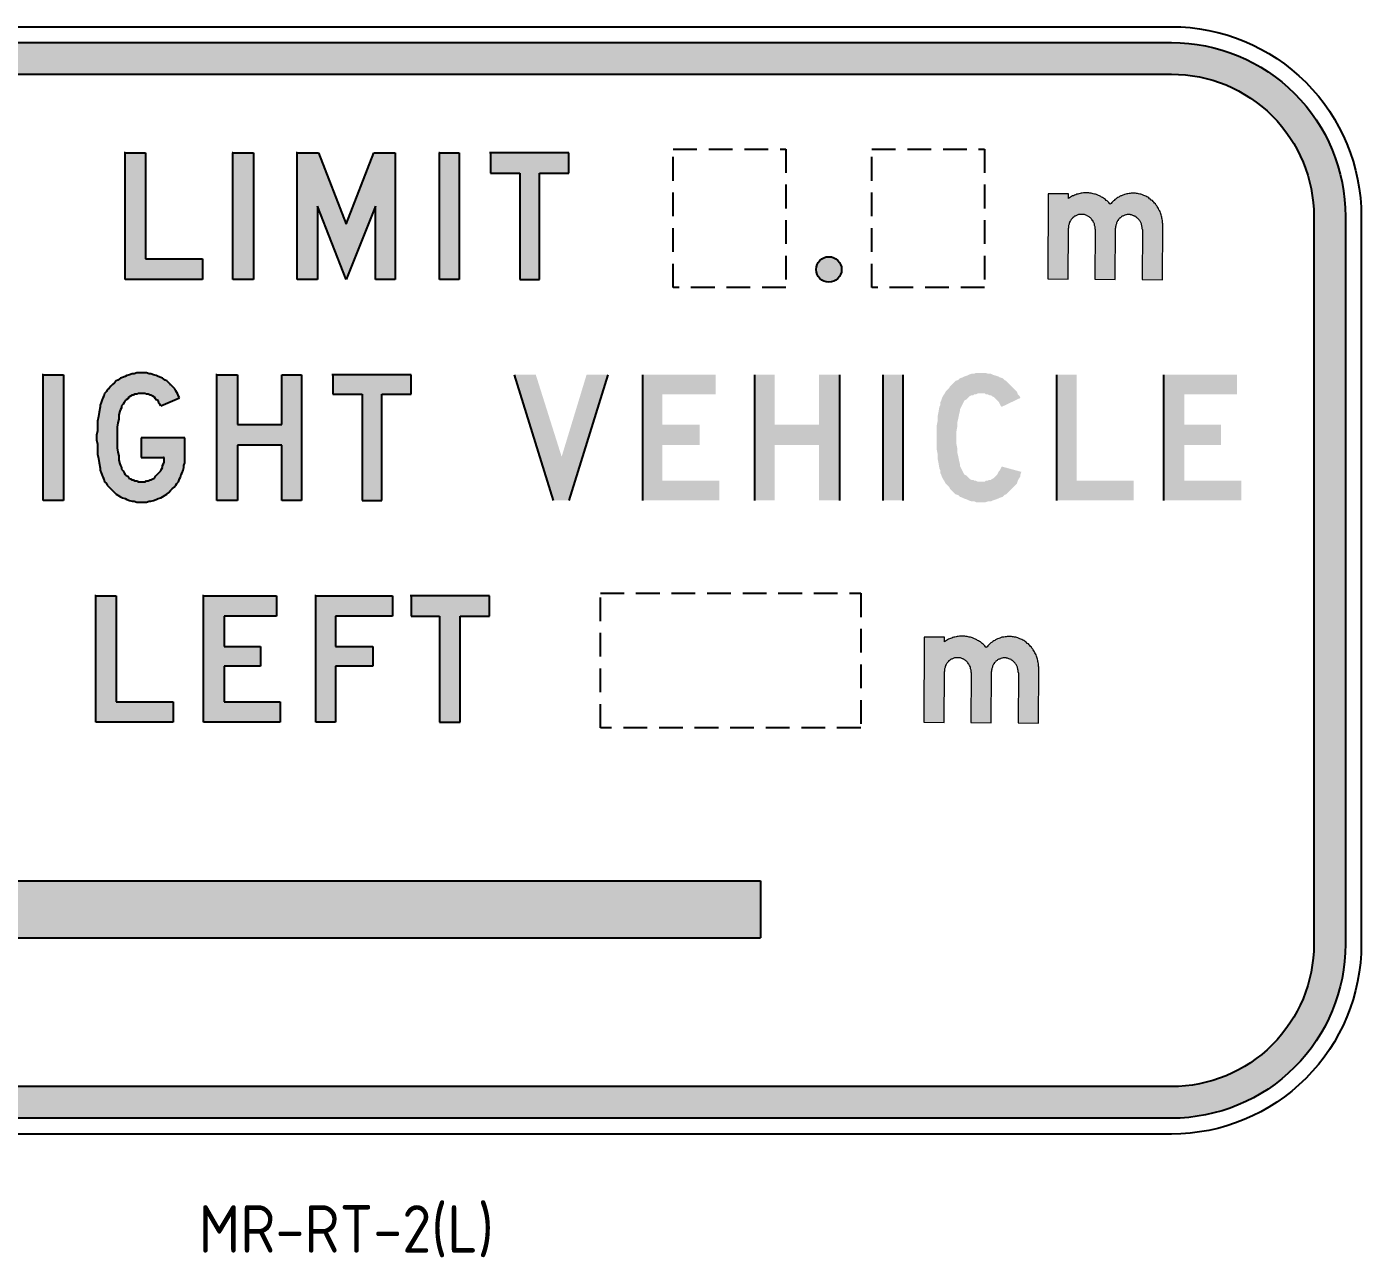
# Model space of a CAD drawing. Extents: x 103 to 239, y 131 to 209.
# Drawn here: x 154.8 to 239.2, y 130.7 to 208.5 of the extents above; entities that cross this region are included whole.
import ezdxf

# ---------------------------------------------------------------- set-up
doc = ezdxf.new("R2010")
doc.units = 0
doc.header["$LTSCALE"] = 12
doc.header["$MEASUREMENT"] = 0
doc.linetypes.add('DASHED', pattern=[0.75, 0.5, -0.25])
doc.layers.get('0').update_dxf_attribs({"linetype": 'CONTINUOUS'})
for name, color, linetype in [('L25', 1, 'CONTINUOUS'), ('L35', 3, 'CONTINUOUS'), ('T25', 1, 'CONTINUOUS')]:
    doc.layers.add(name, color=color, linetype=linetype)
doc.styles.add('ISO', font='iso')

msp = doc.modelspace()

# ---------------------------------------------------------------- hatches: boundary and pattern name
at = {"layer": 'L25'}
h = msp.add_hatch(color=256, dxfattribs=at)
edge = h.paths.add_edge_path()
edge.add_line((238.222, 196.527), (238.222, 150.527))
edge.add_arc((227.222, 150.527), 11, -90, 0, ccw=False)
edge.add_line((227.222, 139.527), (115.222, 139.527))
edge.add_arc((115.222, 150.527), 11, 180, 270, ccw=False)
edge.add_line((104.222, 150.527), (104.222, 196.527))
edge.add_arc((115.222, 196.527), 11, 90, 180, ccw=False)
edge.add_line((115.222, 207.527), (227.222, 207.527))
edge.add_arc((227.222, 196.527), 11, 0, 90, ccw=False)
edge = h.paths.add_edge_path(flags=16)
edge.add_line((236.222, 196.527), (236.222, 150.527))
edge.add_arc((227.222, 150.527), 9, -90, 0, ccw=False)
edge.add_line((227.222, 141.527), (115.222, 141.527))
edge.add_arc((115.222, 150.527), 9, 180, 270, ccw=False)
edge.add_line((106.222, 150.527), (106.222, 196.527))
edge.add_arc((115.222, 196.527), 9, 90, 180, ccw=False)
edge.add_line((115.222, 205.527), (227.222, 205.527))
edge.add_arc((227.222, 196.527), 9, 0, 90, ccw=False)
h = msp.add_hatch(color=256, dxfattribs=at)
h.paths.add_polyline_path([(161.056, 192.555), (165.957, 192.555), (165.957, 193.851), (162.352, 193.851), (162.352, 200.554), (161.056, 200.554)])
h.paths.add_polyline_path([(169.168, 200.554), (167.873, 200.554), (167.873, 192.555), (169.168, 192.555)])
h.paths.add_polyline_path([(171.929, 192.555), (173.224, 192.555), (173.224, 197.174), (175.027, 192.555), (176.886, 197.174), (176.886, 192.555), (178.125, 192.555), (178.125, 200.554), (176.773, 200.554), (175.027, 196.048), (173.281, 200.554), (171.929, 200.554)])
h.paths.add_polyline_path([(180.942, 192.555), (182.182, 192.555), (182.182, 200.554), (180.942, 200.554)])
h.paths.add_polyline_path([(187.252, 199.259), (189.111, 199.259), (189.111, 200.554), (184.153, 200.554), (184.153, 199.259), (186.012, 199.259), (186.012, 192.555), (187.252, 192.555)])
for points in [[(225.384, 195.708), (225.367, 192.545), (226.653, 192.528), (226.67, 195.986), (226.67, 196.056), (226.653, 196.125), (226.653, 196.212), (226.653, 196.282), (226.636, 196.351), (226.618, 196.421), (226.601, 196.49), (226.583, 196.56), (226.566, 196.629), (226.549, 196.699), (226.514, 196.768), (226.497, 196.838), (226.462, 196.907), (226.427, 196.959), (226.392, 197.029), (226.358, 197.098), (226.323, 197.151), (226.288, 197.203), (226.236, 197.272), (226.201, 197.324), (226.149, 197.376), (226.097, 197.429), (226.062, 197.481), (226.01, 197.533), (225.94, 197.568), (225.888, 197.62), (225.836, 197.655), (225.784, 197.707), (225.714, 197.741), (225.662, 197.776), (225.593, 197.811), (225.541, 197.828), (225.471, 197.863), (225.419, 197.88), (225.35, 197.915), (225.28, 197.933), (225.21, 197.95), (225.141, 197.967), (225.071, 197.985), (225.002, 197.985), (224.95, 198.002), (224.88, 198.002), (224.811, 198.002), (224.741, 198.002), (224.672, 198.002), (224.602, 197.985), (224.533, 197.985), (224.463, 197.967), (224.394, 197.967), (224.324, 197.95), (224.255, 197.915), (224.202, 197.898), (224.133, 197.88), (224.063, 197.846), (224.011, 197.828), (223.942, 197.794), (223.89, 197.759), (223.82, 197.724), (223.768, 197.689), (223.716, 197.637), (223.646, 197.602), (223.594, 197.55), (223.542, 197.515), (223.49, 197.463), (223.438, 197.411), (223.403, 197.359), (223.351, 197.307), (223.299, 197.359), (223.264, 197.411), (223.212, 197.463), (223.16, 197.515), (223.09, 197.55), (223.038, 197.602), (222.986, 197.655), (222.916, 197.689), (222.864, 197.724), (222.795, 197.759), (222.743, 197.794), (222.673, 197.828), (222.604, 197.863), (222.551, 197.88), (222.482, 197.915), (222.412, 197.933), (222.343, 197.95), (222.273, 197.967), (222.204, 197.985), (222.134, 198.002), (222.065, 198.002), (221.995, 198.019), (221.926, 198.019), (221.856, 198.019), (221.787, 198.019), (221.717, 198.019), (221.648, 198.019), (221.578, 198.002), (221.509, 198.002), (221.439, 197.985), (221.37, 197.967), (221.3, 197.95), (221.231, 197.933), (221.161, 197.898), (221.092, 197.88), (221.022, 197.846), (220.97, 197.828), (220.9, 197.794), (220.831, 197.759), (220.779, 197.707), (220.709, 197.672), (220.709, 197.967), (219.423, 197.967), (219.406, 192.58), (220.692, 192.562), (220.709, 195.795), (220.709, 195.847), (220.709, 195.899), (220.709, 195.951), (220.727, 196.004), (220.744, 196.038), (220.744, 196.09), (220.761, 196.143), (220.779, 196.177), (220.814, 196.229), (220.831, 196.264), (220.848, 196.299), (220.883, 196.334), (220.918, 196.386), (220.953, 196.421), (220.97, 196.455), (221.005, 196.473), (221.057, 196.507), (221.092, 196.542), (221.126, 196.56), (221.161, 196.577), (221.213, 196.594), (221.248, 196.612), (221.3, 196.629), (221.335, 196.647), (221.387, 196.647), (221.422, 196.664), (221.474, 196.664), (221.526, 196.664), (221.561, 196.664), (221.613, 196.664), (221.665, 196.647), (221.717, 196.647), (221.752, 196.629), (221.804, 196.612), (221.856, 196.594), (221.891, 196.577), (221.926, 196.56), (221.978, 196.525), (222.013, 196.507), (222.047, 196.473), (222.1, 196.438), (222.134, 196.403), (222.169, 196.368), (222.187, 196.334), (222.221, 196.282), (222.256, 196.247), (222.273, 196.212), (222.291, 196.16), (222.326, 196.108), (222.343, 196.073), (222.36, 196.021), (222.36, 195.969), (222.378, 195.917), (222.395, 195.882), (222.395, 195.83), (222.395, 195.778), (222.395, 195.725), (222.378, 192.562), (223.664, 192.545), (223.681, 195.795), (223.681, 195.83), (223.681, 195.882), (223.699, 195.934), (223.699, 195.986), (223.716, 196.021), (223.733, 196.073), (223.751, 196.125), (223.768, 196.16), (223.785, 196.212), (223.803, 196.247), (223.838, 196.282), (223.855, 196.334), (223.89, 196.368), (223.924, 196.403), (223.959, 196.438), (223.994, 196.455), (224.029, 196.49), (224.063, 196.525), (224.098, 196.542), (224.15, 196.56), (224.185, 196.577), (224.237, 196.594), (224.272, 196.612), (224.324, 196.629), (224.359, 196.629), (224.411, 196.647), (224.463, 196.647), (224.498, 196.647), (224.55, 196.647), (224.602, 196.647), (224.637, 196.629), (224.689, 196.629), (224.741, 196.612), (224.776, 196.594), (224.828, 196.577), (224.863, 196.56), (224.915, 196.542), (224.95, 196.507), (225.002, 196.49), (225.037, 196.455), (225.071, 196.421), (225.106, 196.386), (225.141, 196.351), (225.176, 196.316), (225.193, 196.282), (225.228, 196.229), (225.263, 196.195), (225.28, 196.143), (225.297, 196.108), (225.315, 196.056), (225.332, 196.004), (225.35, 195.951), (225.35, 195.899), (225.367, 195.864), (225.367, 195.812), (225.367, 195.76)], [(228.034, 183.373), (228.034, 185.288), (231.358, 185.288), (231.358, 186.527), (226.739, 186.527), (226.739, 178.584), (231.64, 178.584), (231.64, 179.823), (228.034, 179.823), (228.034, 182.077), (230.344, 182.077), (230.344, 183.373)], [(217.544, 167.685), (217.526, 164.522), (218.812, 164.505), (218.83, 167.963), (218.83, 168.033), (218.812, 168.102), (218.812, 168.189), (218.812, 168.259), (218.795, 168.328), (218.778, 168.398), (218.76, 168.467), (218.743, 168.537), (218.726, 168.606), (218.708, 168.676), (218.673, 168.745), (218.656, 168.815), (218.621, 168.885), (218.586, 168.937), (218.552, 169.006), (218.517, 169.076), (218.482, 169.128), (218.447, 169.18), (218.395, 169.249), (218.361, 169.302), (218.308, 169.354), (218.256, 169.406), (218.222, 169.458), (218.169, 169.51), (218.1, 169.545), (218.048, 169.597), (217.996, 169.632), (217.943, 169.684), (217.874, 169.719), (217.822, 169.753), (217.752, 169.788), (217.7, 169.806), (217.631, 169.84), (217.578, 169.858), (217.509, 169.893), (217.439, 169.91), (217.37, 169.927), (217.3, 169.945), (217.231, 169.962), (217.161, 169.962), (217.109, 169.979), (217.04, 169.979), (216.97, 169.979), (216.901, 169.979), (216.831, 169.979), (216.762, 169.962), (216.692, 169.962), (216.623, 169.945), (216.553, 169.945), (216.484, 169.927), (216.414, 169.893), (216.362, 169.875), (216.292, 169.858), (216.223, 169.823), (216.171, 169.806), (216.101, 169.771), (216.049, 169.736), (215.98, 169.701), (215.927, 169.667), (215.875, 169.614), (215.806, 169.58), (215.754, 169.528), (215.702, 169.493), (215.649, 169.441), (215.597, 169.389), (215.562, 169.336), (215.51, 169.284), (215.458, 169.336), (215.423, 169.389), (215.371, 169.441), (215.319, 169.493), (215.25, 169.528), (215.198, 169.58), (215.145, 169.632), (215.076, 169.667), (215.024, 169.701), (214.954, 169.736), (214.902, 169.771), (214.833, 169.806), (214.763, 169.84), (214.711, 169.858), (214.641, 169.893), (214.572, 169.91), (214.502, 169.927), (214.433, 169.945), (214.363, 169.962), (214.294, 169.979), (214.224, 169.979), (214.155, 169.997), (214.085, 169.997), (214.016, 169.997), (213.946, 169.997), (213.877, 169.997), (213.807, 169.997), (213.738, 169.979), (213.668, 169.979), (213.599, 169.962), (213.529, 169.945), (213.46, 169.927), (213.39, 169.91), (213.321, 169.875), (213.251, 169.858), (213.182, 169.823), (213.129, 169.806), (213.06, 169.771), (212.99, 169.736), (212.938, 169.684), (212.869, 169.649), (212.869, 169.945), (211.583, 169.945), (211.565, 164.557), (212.851, 164.54), (212.869, 167.772), (212.869, 167.824), (212.869, 167.877), (212.869, 167.929), (212.886, 167.981), (212.903, 168.016), (212.903, 168.068), (212.921, 168.12), (212.938, 168.155), (212.973, 168.207), (212.99, 168.242), (213.008, 168.276), (213.043, 168.311), (213.077, 168.363), (213.112, 168.398), (213.129, 168.433), (213.164, 168.45), (213.216, 168.485), (213.251, 168.52), (213.286, 168.537), (213.321, 168.554), (213.373, 168.572), (213.407, 168.589), (213.46, 168.606), (213.494, 168.624), (213.547, 168.624), (213.581, 168.641), (213.633, 168.641), (213.686, 168.641), (213.72, 168.641), (213.772, 168.641), (213.825, 168.624), (213.877, 168.624), (213.911, 168.606), (213.964, 168.589), (214.016, 168.572), (214.051, 168.554), (214.085, 168.537), (214.137, 168.502), (214.172, 168.485), (214.207, 168.45), (214.259, 168.415), (214.294, 168.381), (214.329, 168.346), (214.346, 168.311), (214.381, 168.259), (214.415, 168.224), (214.433, 168.189), (214.45, 168.137), (214.485, 168.085), (214.502, 168.05), (214.52, 167.998), (214.52, 167.946), (214.537, 167.894), (214.555, 167.859), (214.555, 167.807), (214.555, 167.755), (214.555, 167.703), (214.537, 164.54), (215.823, 164.522), (215.841, 167.772), (215.841, 167.807), (215.841, 167.859), (215.858, 167.911), (215.858, 167.963), (215.875, 167.998), (215.893, 168.05), (215.91, 168.102), (215.927, 168.137), (215.945, 168.189), (215.962, 168.224), (215.997, 168.259), (216.014, 168.311), (216.049, 168.346), (216.084, 168.381), (216.119, 168.415), (216.153, 168.433), (216.188, 168.467), (216.223, 168.502), (216.258, 168.52), (216.31, 168.537), (216.345, 168.554), (216.397, 168.572), (216.431, 168.589), (216.484, 168.606), (216.518, 168.606), (216.57, 168.624), (216.623, 168.624), (216.657, 168.624), (216.71, 168.624), (216.762, 168.624), (216.796, 168.606), (216.849, 168.606), (216.901, 168.589), (216.935, 168.572), (216.988, 168.554), (217.022, 168.537), (217.074, 168.52), (217.109, 168.485), (217.161, 168.467), (217.196, 168.433), (217.231, 168.398), (217.266, 168.363), (217.3, 168.328), (217.335, 168.294), (217.353, 168.259), (217.387, 168.207), (217.422, 168.172), (217.439, 168.12), (217.457, 168.085), (217.474, 168.033), (217.492, 167.981), (217.509, 167.929), (217.509, 167.877), (217.526, 167.842), (217.526, 167.79), (217.526, 167.738)]]:
    msp.add_hatch(color=256, dxfattribs=at).paths.add_polyline_path(points)
h = msp.add_hatch(color=256, dxfattribs=at)
edge = h.paths.add_edge_path()
edge.add_arc((205.554, 193.181), 0.805, 0, 360)
h = msp.add_hatch(color=256, dxfattribs=at)
h.paths.add_polyline_path([(157.167, 186.527), (155.871, 186.527), (155.871, 178.584), (157.167, 178.584)])
h.paths.add_polyline_path([(160.547, 182.415), (160.547, 182.697), (160.547, 182.922), (160.547, 183.204), (160.603, 183.485), (160.659, 183.711), (160.659, 183.992), (160.716, 184.218), (160.772, 184.33), (160.828, 184.443), (160.828, 184.556), (160.941, 184.668), (160.997, 184.781), (161.054, 184.894), (161.11, 184.95), (161.223, 185.006), (161.279, 185.119), (161.392, 185.175), (161.504, 185.232), (161.561, 185.232), (161.673, 185.288), (161.786, 185.288), (161.899, 185.344), (162.011, 185.344), (162.068, 185.344), (162.18, 185.344), (162.293, 185.344), (162.406, 185.288), (162.518, 185.288), (162.631, 185.232), (162.687, 185.232), (162.8, 185.175), (162.913, 185.119), (162.969, 185.006), (163.025, 184.95), (163.138, 184.894), (163.194, 184.781), (163.194, 184.725), (163.251, 184.668), (163.307, 184.556), (164.49, 185.063), (164.434, 185.175), (164.377, 185.288), (164.321, 185.401), (164.265, 185.513), (164.208, 185.626), (164.096, 185.739), (164.039, 185.795), (163.927, 185.908), (163.814, 186.02), (163.701, 186.133), (163.589, 186.189), (163.42, 186.302), (163.307, 186.358), (163.138, 186.415), (163.025, 186.471), (162.856, 186.527), (162.687, 186.584), (162.575, 186.584), (162.406, 186.64), (162.237, 186.64), (162.068, 186.64), (161.955, 186.64), (161.786, 186.64), (161.617, 186.584), (161.504, 186.584), (161.335, 186.527), (161.166, 186.471), (161.054, 186.415), (160.885, 186.358), (160.772, 186.302), (160.603, 186.189), (160.49, 186.133), (160.378, 186.02), (160.265, 185.908), (160.152, 185.795), (160.04, 185.682), (159.927, 185.57), (159.871, 185.457), (159.758, 185.344), (159.702, 185.175), (159.645, 185.063), (159.589, 184.894), (159.533, 184.781), (159.476, 184.612), (159.476, 184.499), (159.42, 184.161), (159.364, 183.88), (159.307, 183.598), (159.307, 183.316), (159.307, 182.978), (159.251, 182.697), (159.251, 182.415), (159.307, 182.133), (159.307, 181.795), (159.307, 181.514), (159.364, 181.232), (159.42, 180.95), (159.476, 180.612), (159.476, 180.499), (159.533, 180.33), (159.589, 180.218), (159.645, 180.049), (159.702, 179.936), (159.758, 179.767), (159.871, 179.654), (159.927, 179.542), (160.04, 179.429), (160.152, 179.316), (160.265, 179.204), (160.378, 179.091), (160.49, 178.978), (160.603, 178.922), (160.772, 178.809), (160.885, 178.753), (161.054, 178.697), (161.166, 178.64), (161.335, 178.584), (161.504, 178.528), (161.617, 178.528), (161.786, 178.471), (161.955, 178.471), (162.068, 178.471), (162.237, 178.471), (162.406, 178.471), (162.575, 178.528), (162.687, 178.528), (162.856, 178.584), (163.025, 178.64), (163.138, 178.697), (163.307, 178.753), (163.42, 178.809), (163.589, 178.922), (163.701, 178.978), (163.814, 179.091), (163.927, 179.204), (164.039, 179.316), (164.152, 179.429), (164.265, 179.542), (164.321, 179.654), (164.434, 179.767), (164.49, 179.936), (164.546, 180.049), (164.603, 180.218), (164.659, 180.33), (164.715, 180.499), (164.772, 180.668), (164.772, 180.781), (164.828, 180.95), (164.828, 182.528), (162.068, 182.528), (162.068, 181.288), (163.532, 181.288), (163.532, 181.176), (163.532, 181.007), (163.476, 180.894), (163.42, 180.781), (163.42, 180.668), (163.363, 180.556), (163.307, 180.443), (163.194, 180.33), (163.138, 180.274), (163.025, 180.161), (162.969, 180.105), (162.913, 179.992), (162.8, 179.936), (162.687, 179.88), (162.631, 179.88), (162.518, 179.823), (162.406, 179.823), (162.293, 179.767), (162.18, 179.767), (162.068, 179.767), (162.011, 179.767), (161.899, 179.767), (161.786, 179.823), (161.673, 179.823), (161.561, 179.88), (161.504, 179.88), (161.392, 179.936), (161.279, 179.992), (161.223, 180.105), (161.11, 180.161), (161.054, 180.218), (160.997, 180.33), (160.941, 180.443), (160.828, 180.556), (160.828, 180.668), (160.772, 180.781), (160.716, 180.894), (160.659, 181.119), (160.659, 181.401), (160.603, 181.626), (160.547, 181.908), (160.547, 182.19)])
h.paths.add_polyline_path([(172.208, 186.527), (170.968, 186.527), (170.968, 183.373), (168.152, 183.373), (168.152, 186.527), (166.856, 186.527), (166.856, 178.584), (168.152, 178.584), (168.152, 182.077), (170.968, 182.077), (170.968, 178.584), (172.208, 178.584)])
h.paths.add_polyline_path([(179.137, 186.527), (174.179, 186.527), (174.179, 185.288), (176.038, 185.288), (176.038, 178.584), (177.278, 178.584), (177.278, 185.288), (179.137, 185.288)])
h = msp.add_hatch(color=256, dxfattribs=at)
h.paths.add_polyline_path([(191.586, 186.527), (190.234, 186.527), (188.657, 181.345), (187.023, 186.527), (185.671, 186.527), (188.15, 178.584), (189.108, 178.584)])
h.paths.add_polyline_path([(197.389, 183.373), (195.023, 183.373), (195.023, 185.288), (198.403, 185.288), (198.403, 186.527), (193.783, 186.527), (193.783, 178.584), (198.628, 178.584), (198.628, 179.823), (195.023, 179.823), (195.023, 182.077), (197.389, 182.077)])
h.paths.add_polyline_path([(206.233, 186.527), (204.938, 186.527), (204.938, 183.373), (202.121, 183.373), (202.121, 186.527), (200.881, 186.527), (200.881, 178.584), (202.121, 178.584), (202.121, 182.077), (204.938, 182.077), (204.938, 178.584), (206.233, 178.584)])
h.paths.add_polyline_path([(210.233, 186.527), (208.994, 186.527), (208.994, 178.584), (210.233, 178.584)])
h.paths.add_polyline_path([(213.613, 182.415), (213.613, 182.697), (213.613, 182.922), (213.669, 183.204), (213.669, 183.485), (213.726, 183.711), (213.782, 183.992), (213.838, 184.218), (213.838, 184.33), (213.895, 184.443), (213.951, 184.556), (214.007, 184.668), (214.064, 184.781), (214.12, 184.894), (214.233, 184.95), (214.289, 185.006), (214.402, 185.119), (214.458, 185.175), (214.571, 185.232), (214.683, 185.232), (214.74, 185.288), (214.852, 185.288), (214.965, 185.344), (215.078, 185.344), (215.19, 185.344), (215.303, 185.344), (215.416, 185.344), (215.472, 185.288), (215.585, 185.288), (215.697, 185.232), (215.81, 185.232), (215.866, 185.175), (215.979, 185.119), (216.092, 185.006), (216.148, 184.95), (216.204, 184.894), (216.317, 184.781), (216.373, 184.668), (216.43, 184.556), (216.486, 184.499), (217.669, 185.063), (217.613, 185.175), (217.5, 185.288), (217.444, 185.457), (217.331, 185.57), (217.218, 185.682), (217.106, 185.795), (216.993, 185.908), (216.88, 186.02), (216.768, 186.133), (216.655, 186.189), (216.542, 186.302), (216.373, 186.358), (216.261, 186.415), (216.092, 186.471), (215.923, 186.527), (215.81, 186.584), (215.641, 186.584), (215.472, 186.64), (215.359, 186.64), (215.19, 186.64), (215.021, 186.64), (214.852, 186.64), (214.74, 186.584), (214.571, 186.584), (214.402, 186.527), (214.289, 186.471), (214.12, 186.415), (214.007, 186.358), (213.838, 186.302), (213.726, 186.189), (213.557, 186.133), (213.444, 186.02), (213.331, 185.908), (213.219, 185.795), (213.162, 185.682), (213.05, 185.57), (212.937, 185.457), (212.881, 185.344), (212.768, 185.175), (212.712, 185.063), (212.655, 184.894), (212.599, 184.781), (212.599, 184.612), (212.543, 184.499), (212.486, 184.161), (212.43, 183.88), (212.43, 183.598), (212.374, 183.316), (212.374, 182.978), (212.374, 182.697), (212.374, 182.415), (212.374, 182.133), (212.374, 181.795), (212.43, 181.514), (212.43, 181.232), (212.486, 180.95), (212.543, 180.612), (212.599, 180.499), (212.599, 180.33), (212.655, 180.218), (212.712, 180.049), (212.768, 179.936), (212.881, 179.767), (212.937, 179.654), (213.05, 179.542), (213.162, 179.429), (213.219, 179.316), (213.331, 179.204), (213.444, 179.091), (213.557, 178.978), (213.726, 178.922), (213.838, 178.809), (214.007, 178.753), (214.12, 178.697), (214.289, 178.64), (214.402, 178.584), (214.571, 178.528), (214.74, 178.528), (214.852, 178.471), (215.021, 178.471), (215.19, 178.471), (215.359, 178.471), (215.472, 178.471), (215.641, 178.528), (215.81, 178.528), (215.923, 178.584), (216.092, 178.64), (216.261, 178.697), (216.373, 178.753), (216.542, 178.809), (216.655, 178.922), (216.768, 178.978), (216.88, 179.091), (216.993, 179.204), (217.106, 179.316), (217.218, 179.429), (217.331, 179.542), (217.444, 179.654), (217.5, 179.823), (217.556, 179.936), (217.669, 180.105), (217.669, 180.218), (217.725, 180.387), (216.486, 180.725), (216.43, 180.612), (216.373, 180.499), (216.317, 180.443), (216.261, 180.33), (216.204, 180.218), (216.148, 180.161), (216.092, 180.105), (215.979, 179.992), (215.866, 179.936), (215.81, 179.88), (215.697, 179.88), (215.585, 179.823), (215.472, 179.823), (215.416, 179.767), (215.303, 179.767), (215.19, 179.767), (215.078, 179.767), (214.965, 179.767), (214.852, 179.823), (214.74, 179.823), (214.683, 179.88), (214.571, 179.88), (214.458, 179.936), (214.402, 179.992), (214.289, 180.105), (214.233, 180.161), (214.12, 180.218), (214.064, 180.33), (214.007, 180.443), (213.951, 180.556), (213.895, 180.668), (213.838, 180.781), (213.838, 180.894), (213.782, 181.119), (213.726, 181.401), (213.669, 181.626), (213.669, 181.908), (213.613, 182.19)])
h.paths.add_polyline_path([(221.218, 186.527), (219.979, 186.527), (219.979, 178.584), (224.823, 178.584), (224.823, 179.823), (221.218, 179.823)])
h = msp.add_hatch(color=256, dxfattribs=at)
h.paths.add_polyline_path([(159.195, 164.557), (164.096, 164.557), (164.096, 165.853), (160.49, 165.853), (160.49, 172.556), (159.195, 172.556)])
h.paths.add_polyline_path([(167.307, 168.106), (169.616, 168.106), (169.616, 169.345), (167.307, 169.345), (167.307, 171.261), (170.63, 171.261), (170.63, 172.556), (166.011, 172.556), (166.011, 164.557), (170.856, 164.557), (170.856, 165.853), (167.307, 165.853)])
h.paths.add_polyline_path([(176.714, 168.106), (176.714, 169.345), (174.348, 169.345), (174.348, 171.261), (177.954, 171.261), (177.954, 172.556), (173.109, 172.556), (173.109, 164.557), (174.348, 164.557), (174.348, 168.106)])
h.paths.add_polyline_path([(182.235, 171.261), (184.094, 171.261), (184.094, 172.556), (179.137, 172.556), (179.137, 171.261), (180.939, 171.261), (180.939, 164.557), (182.235, 164.557)])
h = msp.add_hatch(color=256, dxfattribs=at)
edge = h.paths.add_edge_path()
edge.add_line((150.822, 154.527), (201.222, 154.527))
edge.add_line((201.222, 154.527), (201.222, 150.927))
edge.add_line((201.222, 150.927), (150.822, 150.927))
edge.add_line((150.822, 150.927), (151.998, 146.429))
edge.add_arc((151.302, 146.247), 0.72, -124.69515, 14.65935, ccw=False)
edge.add_line((150.892, 145.655), (141.532, 152.135))
edge.add_arc((141.942, 152.727), 0.72, 124.69515, 235.30485, ccw=False)
edge.add_line((141.532, 153.319), (150.892, 159.799))
edge.add_arc((151.302, 159.207), 0.72, -14.65935, 124.69515, ccw=False)
edge.add_line((151.998, 159.025), (150.822, 154.527))

# ---------------------------------------------------------------- linework, layer by layer
at = {"color": 3}
for p, q in [((161.056, 200.554), (161, 200.554)), ((161.056, 192.555), (161.056, 200.554)), ((161.056, 200.554), (162.352, 200.554)), ((162.352, 200.554), (162.352, 193.851)), ((167.873, 200.554), (167.816, 200.554)), ((167.873, 192.555), (167.873, 200.554)), ((167.873, 200.554), (169.168, 200.554)), ((169.168, 200.554), (169.168, 192.555)), ((171.929, 200.554), (171.872, 200.554)), ((171.929, 192.555), (171.929, 200.554)), ((171.929, 200.554), (173.281, 200.554)), ((173.281, 200.554), (175.027, 196.048)), ((175.027, 196.048), (176.773, 200.554)), ((176.773, 200.554), (178.125, 200.554)), ((178.125, 200.554), (178.125, 192.555)), ((180.942, 200.554), (180.886, 200.554)), ((180.942, 192.555), (180.942, 200.554)), ((180.942, 200.554), (182.182, 200.554)), ((182.182, 200.554), (182.182, 192.555)), ((184.153, 200.554), (184.097, 200.554)), ((189.111, 200.554), (184.153, 200.554)), ((184.153, 200.554), (184.153, 199.259)), ((189.111, 199.259), (189.111, 200.554)), ((184.153, 199.259), (186.012, 199.259)), ((186.012, 199.259), (186.012, 192.555)), ((187.252, 199.259), (189.111, 199.259)), ((187.252, 192.555), (187.252, 199.259)), ((175.027, 192.555), (173.224, 197.174)), ((173.224, 197.174), (173.224, 192.555)), ((176.886, 197.174), (175.027, 192.555)), ((176.886, 192.555), (176.886, 197.174)), ((162.352, 193.851), (165.957, 193.851)), ((165.957, 193.851), (165.957, 192.555)), ((165.957, 192.555), (161.056, 192.555)), ((169.168, 192.555), (167.873, 192.555)), ((173.224, 192.555), (171.929, 192.555)), ((178.125, 192.555), (176.886, 192.555)), ((182.182, 192.555), (180.942, 192.555)), ((186.012, 192.555), (187.252, 192.555)), ((155.871, 186.527), (155.815, 186.527)), ((155.871, 178.584), (155.871, 186.527)), ((155.871, 186.527), (157.167, 186.527)), ((157.167, 186.527), (157.167, 178.584)), ((161.335, 186.527), (161.166, 186.471)), ((161.504, 186.584), (161.335, 186.527)), ((161.617, 186.584), (161.504, 186.584)), ((161.786, 186.64), (161.617, 186.584)), ((161.955, 186.64), (161.786, 186.64)), ((162.068, 186.64), (161.955, 186.64)), ((162.068, 186.64), (162.011, 186.64)), ((162.237, 186.64), (162.068, 186.64)), ((162.406, 186.64), (162.237, 186.64)), ((162.575, 186.584), (162.406, 186.64)), ((162.687, 186.584), (162.575, 186.584)), ((162.856, 186.527), (162.687, 186.584)), ((163.025, 186.471), (162.856, 186.527)), ((166.856, 186.527), (166.8, 186.527)), ((166.856, 178.584), (166.856, 186.527)), ((166.856, 186.527), (168.152, 186.527)), ((168.152, 186.527), (168.152, 183.373)), ((170.968, 183.373), (170.968, 186.527)), ((170.968, 186.527), (172.208, 186.527)), ((172.208, 186.527), (172.208, 178.584)), ((174.179, 186.527), (174.123, 186.527)), ((179.137, 186.527), (174.179, 186.527)), ((174.179, 186.527), (174.179, 185.288)), ((179.137, 185.288), (179.137, 186.527)), ((188.15, 178.584), (185.671, 186.527)), ((191.586, 186.527), (189.108, 178.584)), ((193.783, 178.584), (193.783, 186.527)), ((200.881, 178.584), (200.881, 186.527)), ((206.233, 186.527), (206.233, 178.584)), ((208.994, 178.584), (208.994, 186.527)), ((210.233, 186.527), (210.233, 178.584)), ((219.979, 178.584), (219.979, 186.527)), ((226.739, 178.584), (226.739, 186.527)), ((160.04, 185.682), (159.927, 185.57)), ((160.152, 185.795), (160.04, 185.682)), ((160.265, 185.908), (160.152, 185.795)), ((160.378, 186.02), (160.265, 185.908)), ((160.49, 186.133), (160.378, 186.02)), ((160.603, 186.189), (160.49, 186.133)), ((160.772, 186.302), (160.603, 186.189)), ((160.885, 186.358), (160.772, 186.302)), ((161.054, 186.415), (160.885, 186.358)), ((161.166, 186.471), (161.054, 186.415)), ((163.138, 186.415), (163.025, 186.471)), ((163.307, 186.358), (163.138, 186.415)), ((163.42, 186.302), (163.307, 186.358)), ((163.589, 186.189), (163.42, 186.302)), ((163.701, 186.133), (163.589, 186.189)), ((163.814, 186.02), (163.701, 186.133)), ((163.927, 185.908), (163.814, 186.02)), ((163.927, 185.908), (163.87, 185.908)), ((164.039, 185.795), (163.927, 185.908)), ((164.096, 185.739), (164.039, 185.795)), ((164.208, 185.626), (164.096, 185.739)), ((159.589, 184.894), (159.533, 184.781)), ((159.645, 185.063), (159.589, 184.894)), ((159.702, 185.175), (159.645, 185.063)), ((159.758, 185.344), (159.702, 185.175)), ((159.871, 185.457), (159.758, 185.344)), ((159.927, 185.57), (159.871, 185.457)), ((161.054, 184.894), (160.997, 184.781)), ((161.11, 184.95), (161.054, 184.894)), ((161.223, 185.006), (161.11, 184.95)), ((161.279, 185.119), (161.223, 185.006)), ((161.392, 185.175), (161.279, 185.119)), ((161.504, 185.232), (161.392, 185.175)), ((161.561, 185.232), (161.504, 185.232)), ((161.673, 185.288), (161.561, 185.232)), ((161.786, 185.288), (161.673, 185.288)), ((161.899, 185.344), (161.786, 185.288)), ((162.011, 185.344), (161.899, 185.344)), ((162.068, 185.344), (162.011, 185.344)), ((162.068, 185.344), (162.011, 185.344)), ((162.18, 185.344), (162.068, 185.344)), ((162.293, 185.344), (162.18, 185.344)), ((162.406, 185.288), (162.293, 185.344)), ((162.518, 185.288), (162.406, 185.288)), ((162.631, 185.232), (162.518, 185.288)), ((162.687, 185.232), (162.631, 185.232)), ((162.8, 185.175), (162.687, 185.232)), ((162.913, 185.119), (162.8, 185.175)), ((162.969, 185.006), (162.913, 185.119)), ((163.025, 184.95), (162.969, 185.006)), ((163.025, 184.95), (162.969, 184.95)), ((163.138, 184.894), (163.025, 184.95)), ((163.194, 184.781), (163.138, 184.894)), ((163.307, 184.556), (164.49, 185.063)), ((164.265, 185.513), (164.208, 185.626)), ((164.321, 185.401), (164.265, 185.513)), ((164.377, 185.288), (164.321, 185.401)), ((164.434, 185.175), (164.377, 185.288)), ((164.49, 185.063), (164.434, 185.175)), ((164.49, 185.063), (164.434, 185.063)), ((174.179, 185.288), (176.038, 185.288)), ((176.038, 185.288), (176.038, 178.584)), ((177.278, 178.584), (177.278, 185.288)), ((177.278, 185.288), (179.137, 185.288)), ((159.42, 184.161), (159.364, 183.88)), ((159.476, 184.499), (159.42, 184.161)), ((159.533, 184.781), (159.476, 184.612)), ((159.476, 184.612), (159.476, 184.499)), ((160.716, 184.218), (160.659, 183.992)), ((160.659, 183.992), (160.659, 183.711)), ((160.772, 184.33), (160.716, 184.218)), ((160.828, 184.443), (160.772, 184.33)), ((160.941, 184.668), (160.828, 184.556)), ((160.828, 184.556), (160.828, 184.443)), ((160.997, 184.781), (160.941, 184.668)), ((163.194, 184.725), (163.194, 184.781)), ((163.251, 184.668), (163.194, 184.725)), ((163.307, 184.556), (163.251, 184.668)), ((159.364, 183.88), (159.307, 183.598)), ((159.307, 183.598), (159.307, 183.316)), ((159.307, 183.316), (159.307, 182.978)), ((160.603, 183.485), (160.547, 183.204)), ((160.547, 183.204), (160.547, 182.922)), ((160.659, 183.711), (160.603, 183.485)), ((168.152, 183.373), (170.968, 183.373)), ((159.307, 182.978), (159.251, 182.697)), ((159.251, 182.697), (159.251, 182.415)), ((159.251, 182.415), (159.307, 182.133)), ((160.547, 182.922), (160.547, 182.697)), ((160.547, 182.697), (160.547, 182.415)), ((160.547, 182.415), (160.547, 182.19)), ((164.828, 182.528), (162.068, 182.528)), ((162.068, 182.528), (162.068, 181.288)), ((164.828, 180.95), (164.828, 182.528)), ((159.307, 182.133), (159.307, 181.795)), ((159.307, 181.795), (159.307, 181.514)), ((159.307, 181.514), (159.364, 181.232)), ((160.547, 182.19), (160.547, 181.908)), ((160.547, 181.908), (160.603, 181.626)), ((160.603, 181.626), (160.659, 181.401)), ((168.152, 182.077), (168.152, 178.584)), ((170.968, 182.077), (168.152, 182.077)), ((170.968, 178.584), (170.968, 182.077)), ((159.364, 181.232), (159.42, 180.95)), ((159.42, 180.95), (159.476, 180.612)), ((159.476, 180.612), (159.476, 180.499)), ((160.659, 181.401), (160.659, 181.119)), ((160.659, 181.119), (160.716, 180.894)), ((160.716, 180.894), (160.772, 180.781)), ((160.772, 180.781), (160.828, 180.668)), ((160.828, 180.668), (160.828, 180.556)), ((162.068, 181.288), (163.532, 181.288)), ((163.363, 180.556), (163.42, 180.668)), ((163.42, 180.781), (163.476, 180.894)), ((163.42, 180.668), (163.42, 180.781)), ((163.532, 181.288), (163.476, 181.288)), ((163.532, 181.288), (163.476, 181.288)), ((163.476, 180.894), (163.532, 181.007)), ((163.532, 181.176), (163.532, 181.288)), ((163.532, 181.007), (163.532, 181.176)), ((164.715, 180.499), (164.772, 180.668)), ((164.772, 180.781), (164.828, 180.95)), ((164.772, 180.668), (164.772, 180.781)), ((159.476, 180.499), (159.533, 180.33)), ((159.533, 180.33), (159.589, 180.218)), ((159.589, 180.218), (159.645, 180.049)), ((159.645, 180.049), (159.702, 179.936)), ((159.702, 179.936), (159.758, 179.767)), ((159.758, 179.767), (159.871, 179.654)), ((160.828, 180.556), (160.941, 180.443)), ((160.941, 180.443), (160.997, 180.33)), ((160.997, 180.33), (161.054, 180.218)), ((161.054, 180.218), (161.11, 180.161)), ((161.11, 180.161), (161.223, 180.105)), ((161.223, 180.105), (161.279, 179.992)), ((161.279, 179.992), (161.392, 179.936)), ((161.392, 179.936), (161.504, 179.88)), ((161.504, 179.88), (161.561, 179.88)), ((161.561, 179.88), (161.673, 179.823)), ((161.673, 179.823), (161.786, 179.823)), ((161.786, 179.823), (161.899, 179.767)), ((161.899, 179.767), (162.011, 179.767)), ((162.011, 179.767), (162.068, 179.767)), ((162.068, 179.767), (162.18, 179.767)), ((162.18, 179.767), (162.293, 179.767)), ((162.293, 179.767), (162.406, 179.823)), ((162.406, 179.823), (162.518, 179.823)), ((162.518, 179.823), (162.631, 179.88)), ((162.631, 179.88), (162.687, 179.88)), ((162.687, 179.88), (162.8, 179.936)), ((162.8, 179.936), (162.913, 179.992)), ((162.913, 179.992), (162.969, 180.105)), ((162.969, 180.105), (163.025, 180.161)), ((163.025, 180.161), (163.138, 180.274)), ((163.138, 180.274), (163.194, 180.33)), ((163.194, 180.33), (163.307, 180.443)), ((163.307, 180.443), (163.363, 180.556)), ((164.321, 179.654), (164.434, 179.767)), ((164.434, 179.767), (164.49, 179.936)), ((164.49, 179.936), (164.546, 180.049)), ((164.546, 180.049), (164.603, 180.218)), ((164.603, 180.218), (164.659, 180.33)), ((164.659, 180.33), (164.715, 180.499)), ((159.871, 179.654), (159.927, 179.542)), ((159.927, 179.542), (160.04, 179.429)), ((160.04, 179.429), (160.152, 179.316)), ((160.152, 179.316), (160.265, 179.204)), ((160.265, 179.204), (160.378, 179.091)), ((160.378, 179.091), (160.49, 178.978)), ((160.49, 178.978), (160.603, 178.922)), ((160.603, 178.922), (160.772, 178.809)), ((163.42, 178.809), (163.589, 178.922)), ((163.589, 178.922), (163.701, 178.978)), ((163.701, 178.978), (163.814, 179.091)), ((163.814, 179.091), (163.927, 179.204)), ((163.927, 179.204), (164.039, 179.316)), ((164.039, 179.316), (164.152, 179.429)), ((164.152, 179.429), (164.265, 179.542)), ((164.265, 179.542), (164.321, 179.654)), ((157.167, 178.584), (155.871, 178.584)), ((160.772, 178.809), (160.885, 178.753)), ((160.885, 178.753), (161.054, 178.697)), ((161.054, 178.697), (161.166, 178.64)), ((161.166, 178.64), (161.335, 178.584)), ((161.335, 178.584), (161.504, 178.528)), ((161.504, 178.528), (161.617, 178.528)), ((161.617, 178.528), (161.786, 178.471)), ((161.786, 178.471), (161.955, 178.471)), ((161.955, 178.471), (162.068, 178.471)), ((162.068, 178.471), (162.237, 178.471)), ((162.237, 178.471), (162.406, 178.471)), ((162.406, 178.471), (162.575, 178.528)), ((162.575, 178.528), (162.687, 178.528)), ((162.687, 178.528), (162.856, 178.584)), ((162.856, 178.584), (163.025, 178.64)), ((163.025, 178.64), (163.138, 178.697)), ((163.138, 178.697), (163.307, 178.753)), ((163.307, 178.753), (163.42, 178.809)), ((168.152, 178.584), (166.856, 178.584)), ((172.208, 178.584), (170.968, 178.584)), ((176.038, 178.584), (177.278, 178.584)), ((159.195, 172.556), (159.138, 172.556)), ((159.195, 164.557), (159.195, 172.556)), ((159.195, 172.556), (160.49, 172.556)), ((160.49, 172.556), (160.49, 165.853)), ((166.011, 172.556), (165.955, 172.556)), ((166.011, 164.557), (166.011, 172.556)), ((166.011, 172.556), (170.63, 172.556)), ((170.63, 172.556), (170.63, 171.261)), ((173.109, 172.556), (173.053, 172.556)), ((173.109, 164.557), (173.109, 172.556)), ((173.109, 172.556), (177.954, 172.556)), ((177.954, 172.556), (177.954, 171.261)), ((179.137, 172.556), (179.08, 172.556)), ((184.094, 172.556), (179.137, 172.556)), ((179.137, 172.556), (179.137, 171.261)), ((184.094, 171.261), (184.094, 172.556)), ((167.307, 171.261), (167.307, 169.345)), ((170.63, 171.261), (167.307, 171.261)), ((174.348, 171.261), (174.348, 169.345)), ((177.954, 171.261), (174.348, 171.261)), ((179.137, 171.261), (180.939, 171.261)), ((180.939, 171.261), (180.939, 164.557)), ((182.235, 164.557), (182.235, 171.261)), ((182.235, 171.261), (184.094, 171.261)), ((167.307, 169.345), (169.616, 169.345)), ((169.616, 169.345), (169.616, 168.106)), ((174.348, 169.345), (176.714, 169.345)), ((176.714, 169.345), (176.714, 168.106)), ((167.307, 168.106), (167.307, 165.853)), ((169.616, 168.106), (167.307, 168.106)), ((174.348, 168.106), (174.348, 164.557)), ((176.714, 168.106), (174.348, 168.106)), ((160.49, 165.853), (164.096, 165.853)), ((164.096, 165.853), (164.096, 164.557)), ((167.307, 165.853), (170.856, 165.853)), ((170.856, 165.853), (170.856, 164.557)), ((164.096, 164.557), (159.195, 164.557)), ((170.856, 164.557), (166.011, 164.557)), ((174.348, 164.557), (173.109, 164.557)), ((180.939, 164.557), (182.235, 164.557))]:
    msp.add_line(p, q, dxfattribs=at)
at = {"color": 1, "lineweight": 0}
for points in [[(225.384, 195.708), (225.367, 192.545), (226.653, 192.528), (226.67, 195.986), (226.67, 196.056), (226.653, 196.125), (226.653, 196.212), (226.653, 196.282), (226.636, 196.351), (226.618, 196.421), (226.601, 196.49), (226.583, 196.56), (226.566, 196.629), (226.549, 196.699), (226.514, 196.768), (226.497, 196.838), (226.462, 196.907), (226.427, 196.959), (226.392, 197.029), (226.358, 197.098), (226.323, 197.151), (226.288, 197.203), (226.236, 197.272), (226.201, 197.324), (226.149, 197.376), (226.097, 197.429), (226.062, 197.481), (226.01, 197.533), (225.94, 197.568), (225.888, 197.62), (225.836, 197.655), (225.784, 197.707), (225.714, 197.741), (225.662, 197.776), (225.593, 197.811), (225.541, 197.828), (225.471, 197.863), (225.419, 197.88), (225.35, 197.915), (225.28, 197.933), (225.21, 197.95), (225.141, 197.967), (225.071, 197.985), (225.002, 197.985), (224.95, 198.002), (224.88, 198.002), (224.811, 198.002), (224.741, 198.002), (224.672, 198.002), (224.602, 197.985), (224.533, 197.985), (224.463, 197.967), (224.394, 197.967), (224.324, 197.95), (224.255, 197.915), (224.202, 197.898), (224.133, 197.88), (224.063, 197.846), (224.011, 197.828), (223.942, 197.794), (223.89, 197.759), (223.82, 197.724), (223.768, 197.689), (223.716, 197.637), (223.646, 197.602), (223.594, 197.55), (223.542, 197.515), (223.49, 197.463), (223.438, 197.411), (223.403, 197.359), (223.351, 197.307), (223.299, 197.359), (223.264, 197.411), (223.212, 197.463), (223.16, 197.515), (223.09, 197.55), (223.038, 197.602), (222.986, 197.655), (222.916, 197.689), (222.864, 197.724), (222.795, 197.759), (222.743, 197.794), (222.673, 197.828), (222.604, 197.863), (222.551, 197.88), (222.482, 197.915), (222.412, 197.933), (222.343, 197.95), (222.273, 197.967), (222.204, 197.985), (222.134, 198.002), (222.065, 198.002), (221.995, 198.019), (221.926, 198.019), (221.856, 198.019), (221.787, 198.019), (221.717, 198.019), (221.648, 198.019), (221.578, 198.002), (221.509, 198.002), (221.439, 197.985), (221.37, 197.967), (221.3, 197.95), (221.231, 197.933), (221.161, 197.898), (221.092, 197.88), (221.022, 197.846), (220.97, 197.828), (220.9, 197.794), (220.831, 197.759), (220.779, 197.707), (220.709, 197.672), (220.709, 197.967), (219.423, 197.967), (219.406, 192.58)], [(221.526, 196.664), (221.474, 196.664), (221.422, 196.664), (221.387, 196.647), (221.335, 196.647), (221.3, 196.629), (221.248, 196.612), (221.213, 196.594), (221.161, 196.577), (221.126, 196.56), (221.092, 196.542), (221.057, 196.507), (221.005, 196.473), (220.97, 196.455), (220.953, 196.421), (220.918, 196.386), (220.883, 196.334), (220.848, 196.299), (220.831, 196.264), (220.814, 196.229), (220.779, 196.177), (220.761, 196.143), (220.744, 196.09), (220.744, 196.038), (220.727, 196.004), (220.709, 195.951), (220.709, 195.899), (220.709, 195.847), (220.709, 195.795)], [(222.395, 195.725), (222.395, 195.778), (222.395, 195.83), (222.395, 195.882), (222.378, 195.917), (222.36, 195.969), (222.36, 196.021), (222.343, 196.073), (222.326, 196.108), (222.291, 196.16), (222.273, 196.212), (222.256, 196.247), (222.221, 196.282), (222.187, 196.334), (222.169, 196.368), (222.134, 196.403), (222.1, 196.438), (222.047, 196.473), (222.013, 196.507), (221.978, 196.525), (221.926, 196.56), (221.891, 196.577), (221.856, 196.594), (221.804, 196.612), (221.752, 196.629), (221.717, 196.647), (221.665, 196.647), (221.613, 196.664), (221.561, 196.664), (221.526, 196.664)], [(224.498, 196.647), (224.463, 196.647), (224.411, 196.647), (224.359, 196.629), (224.324, 196.629), (224.272, 196.612), (224.237, 196.594), (224.185, 196.577), (224.15, 196.56), (224.098, 196.542), (224.063, 196.525), (224.029, 196.49), (223.994, 196.455), (223.959, 196.438), (223.924, 196.403), (223.89, 196.368), (223.855, 196.334), (223.838, 196.282), (223.803, 196.247), (223.785, 196.212), (223.768, 196.16), (223.751, 196.125), (223.733, 196.073), (223.716, 196.021), (223.699, 195.986), (223.699, 195.934), (223.681, 195.882), (223.681, 195.83), (223.681, 195.795)], [(225.384, 195.708), (225.367, 195.76), (225.367, 195.812), (225.367, 195.864), (225.35, 195.899), (225.35, 195.951), (225.332, 196.004), (225.315, 196.056), (225.297, 196.108), (225.28, 196.143), (225.263, 196.195), (225.228, 196.229), (225.193, 196.282), (225.176, 196.316), (225.141, 196.351), (225.106, 196.386), (225.071, 196.421), (225.037, 196.455), (225.002, 196.49), (224.95, 196.507), (224.915, 196.542), (224.863, 196.56), (224.828, 196.577), (224.776, 196.594), (224.741, 196.612), (224.689, 196.629), (224.637, 196.629), (224.602, 196.647), (224.55, 196.647), (224.498, 196.647)], [(219.406, 192.58), (220.692, 192.562), (220.709, 195.795)], [(222.395, 195.725), (222.378, 192.562), (223.664, 192.545), (223.681, 195.795)], [(217.544, 167.685), (217.526, 164.522), (218.812, 164.505), (218.83, 167.963), (218.83, 168.033), (218.812, 168.102), (218.812, 168.189), (218.812, 168.259), (218.795, 168.328), (218.778, 168.398), (218.76, 168.467), (218.743, 168.537), (218.726, 168.606), (218.708, 168.676), (218.673, 168.745), (218.656, 168.815), (218.621, 168.885), (218.586, 168.937), (218.552, 169.006), (218.517, 169.076), (218.482, 169.128), (218.447, 169.18), (218.395, 169.249), (218.361, 169.302), (218.308, 169.354), (218.256, 169.406), (218.222, 169.458), (218.169, 169.51), (218.1, 169.545), (218.048, 169.597), (217.996, 169.632), (217.943, 169.684), (217.874, 169.719), (217.822, 169.753), (217.752, 169.788), (217.7, 169.806), (217.631, 169.84), (217.578, 169.858), (217.509, 169.893), (217.439, 169.91), (217.37, 169.927), (217.3, 169.945), (217.231, 169.962), (217.161, 169.962), (217.109, 169.979), (217.04, 169.979), (216.97, 169.979), (216.901, 169.979), (216.831, 169.979), (216.762, 169.962), (216.692, 169.962), (216.623, 169.945), (216.553, 169.945), (216.484, 169.927), (216.414, 169.893), (216.362, 169.875), (216.292, 169.858), (216.223, 169.823), (216.171, 169.806), (216.101, 169.771), (216.049, 169.736), (215.98, 169.701), (215.927, 169.667), (215.875, 169.614), (215.806, 169.58), (215.754, 169.528), (215.702, 169.493), (215.649, 169.441), (215.597, 169.389), (215.562, 169.336), (215.51, 169.284), (215.458, 169.336), (215.423, 169.389), (215.371, 169.441), (215.319, 169.493), (215.25, 169.528), (215.198, 169.58), (215.145, 169.632), (215.076, 169.667), (215.024, 169.701), (214.954, 169.736), (214.902, 169.771), (214.833, 169.806), (214.763, 169.84), (214.711, 169.858), (214.641, 169.893), (214.572, 169.91), (214.502, 169.927), (214.433, 169.945), (214.363, 169.962), (214.294, 169.979), (214.224, 169.979), (214.155, 169.997), (214.085, 169.997), (214.016, 169.997), (213.946, 169.997), (213.877, 169.997), (213.807, 169.997), (213.738, 169.979), (213.668, 169.979), (213.599, 169.962), (213.529, 169.945), (213.46, 169.927), (213.39, 169.91), (213.321, 169.875), (213.251, 169.858), (213.182, 169.823), (213.129, 169.806), (213.06, 169.771), (212.99, 169.736), (212.938, 169.684), (212.869, 169.649), (212.869, 169.945), (211.583, 169.945), (211.565, 164.557)], [(213.686, 168.641), (213.633, 168.641), (213.581, 168.641), (213.547, 168.624), (213.494, 168.624), (213.46, 168.606), (213.407, 168.589), (213.373, 168.572), (213.321, 168.554), (213.286, 168.537), (213.251, 168.52), (213.216, 168.485), (213.164, 168.45), (213.129, 168.433), (213.112, 168.398), (213.077, 168.363), (213.043, 168.311), (213.008, 168.276), (212.99, 168.242), (212.973, 168.207), (212.938, 168.155), (212.921, 168.12), (212.903, 168.068), (212.903, 168.016), (212.886, 167.981), (212.869, 167.929), (212.869, 167.877), (212.869, 167.824), (212.869, 167.772)], [(214.555, 167.703), (214.555, 167.755), (214.555, 167.807), (214.555, 167.859), (214.537, 167.894), (214.52, 167.946), (214.52, 167.998), (214.502, 168.05), (214.485, 168.085), (214.45, 168.137), (214.433, 168.189), (214.415, 168.224), (214.381, 168.259), (214.346, 168.311), (214.329, 168.346), (214.294, 168.381), (214.259, 168.415), (214.207, 168.45), (214.172, 168.485), (214.137, 168.502), (214.085, 168.537), (214.051, 168.554), (214.016, 168.572), (213.964, 168.589), (213.911, 168.606), (213.877, 168.624), (213.825, 168.624), (213.772, 168.641), (213.72, 168.641), (213.686, 168.641)], [(216.657, 168.624), (216.623, 168.624), (216.57, 168.624), (216.518, 168.606), (216.484, 168.606), (216.431, 168.589), (216.397, 168.572), (216.345, 168.554), (216.31, 168.537), (216.258, 168.52), (216.223, 168.502), (216.188, 168.467), (216.153, 168.433), (216.119, 168.415), (216.084, 168.381), (216.049, 168.346), (216.014, 168.311), (215.997, 168.259), (215.962, 168.224), (215.945, 168.189), (215.927, 168.137), (215.91, 168.102), (215.893, 168.05), (215.875, 167.998), (215.858, 167.963), (215.858, 167.911), (215.841, 167.859), (215.841, 167.807), (215.841, 167.772)], [(217.544, 167.685), (217.526, 167.738), (217.526, 167.79), (217.526, 167.842), (217.509, 167.877), (217.509, 167.929), (217.492, 167.981), (217.474, 168.033), (217.457, 168.085), (217.439, 168.12), (217.422, 168.172), (217.387, 168.207), (217.353, 168.259), (217.335, 168.294), (217.3, 168.328), (217.266, 168.363), (217.231, 168.398), (217.196, 168.433), (217.161, 168.467), (217.109, 168.485), (217.074, 168.52), (217.022, 168.537), (216.988, 168.554), (216.935, 168.572), (216.901, 168.589), (216.849, 168.606), (216.796, 168.606), (216.762, 168.624), (216.71, 168.624), (216.657, 168.624)], [(211.565, 164.557), (212.851, 164.54), (212.869, 167.772)], [(214.555, 167.703), (214.537, 164.54), (215.823, 164.522), (215.841, 167.772)]]:
    msp.add_lwpolyline(points, dxfattribs=at)
at = {"layer": 'L25'}
msp.add_line((171.222, 208.527), (171.222, 208.527), dxfattribs=at)
at = {"layer": 'L25', "linetype": 'DASHED', "ltscale": 0.25}
for p, q in [((195.715, 200.792), (202.833, 200.792)), ((195.715, 192.044), (195.715, 200.792)), ((202.833, 200.792), (202.833, 192.044)), ((208.275, 200.792), (215.393, 200.792)), ((208.275, 192.044), (208.275, 200.792)), ((215.393, 200.792), (215.393, 192.044)), ((202.833, 192.044), (195.715, 192.044)), ((215.393, 192.044), (208.275, 192.044))]:
    msp.add_line(p, q, dxfattribs=at)
msp.add_lwpolyline([(207.565, 164.205), (191.106, 164.205), (191.106, 172.711), (207.565, 172.711)], close=True, dxfattribs=at)
at = {"layer": 'L25'}
msp.add_circle((205.554, 193.181), 0.805, dxfattribs=at)
at = {"layer": 'L35'}
for p, q in [((150.822, 154.527), (201.222, 154.527)), ((201.222, 154.527), (201.222, 150.927)), ((150.822, 150.927), (201.222, 150.927))]:
    msp.add_line(p, q, dxfattribs=at)
for points in [[(239.222, 196.527), (239.222, 150.527, -0.414214), (227.222, 138.527), (115.222, 138.527, -0.414214), (103.222, 150.527), (103.222, 196.527, -0.414214), (115.222, 208.527), (227.222, 208.527, -0.414214)], [(238.222, 196.527), (238.222, 150.527, -0.414214), (227.222, 139.527), (115.222, 139.527, -0.414214), (104.222, 150.527), (104.222, 196.527, -0.414214), (115.222, 207.527), (227.222, 207.527, -0.414214)], [(236.222, 196.527), (236.222, 150.527, -0.414214), (227.222, 141.527), (115.222, 141.527, -0.414214), (106.222, 150.527), (106.222, 196.527, -0.414214), (115.222, 205.527), (227.222, 205.527, -0.414214)]]:
    msp.add_lwpolyline(points, format="xyb", close=True, dxfattribs=at)

# ---------------------------------------------------------------- texts
at = {"layer": 'T25', "color": 3, "style": 'ISO'}
msp.add_text('MR-RT-2(L)', height=3, dxfattribs=at).set_placement((165.704, 131.033))

doc.saveas('drawing.dxf')
